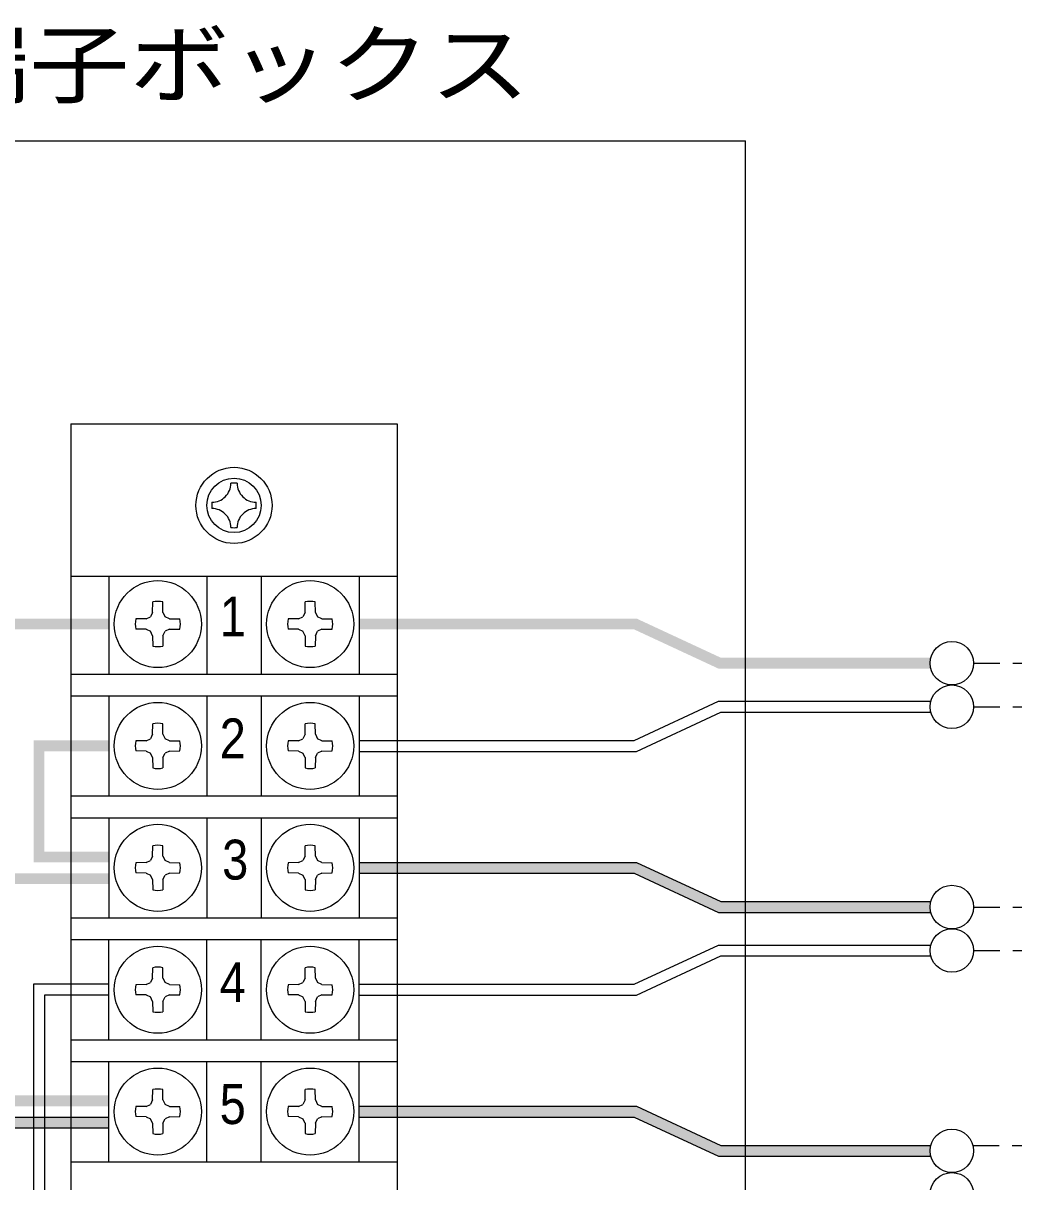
# Model space of a CAD drawing. Units: millimetres, scale not verified. Extents: x -1248 to 1240, y -219 to 343.
# Drawn here: x -145.2 to -54.1, y 129.5 to 236 of the extents above; entities that cross this region are included whole.
import ezdxf
from ezdxf.enums import TextEntityAlignment as Align

# ---------------------------------------------------------------- set-up
doc = ezdxf.new("R2010")
doc.units = ezdxf.units.MM
doc.header["$LTSCALE"] = 2
doc.linetypes.add('DASHED1', pattern=[1.8, 1.2, -0.6])
doc.layers.add('0-0', color=4, linetype='Continuous')
doc.styles.add('ＭＳ Ｐゴシック', font='')
doc.styles.get('ＭＳ Ｐゴシック').set_extended_font_data('MS PGothic')

msp = doc.modelspace()

# ---------------------------------------------------------------- linework, layer by layer
at = {"layer": '0-0', "color": 7}
for p, q in [((-238.785, 225.161), (-78.785, 225.161)), ((-78.785, 15.161), (-78.785, 225.161)), ((-140.785, 199.161), (-110.785, 199.161)), ((-140.785, 199.161), (-140.785, 95.961)), ((-110.785, 199.161), (-110.785, 95.961)), ((-114.285, 158.861), (-88.792, 158.861)), ((-81.271, 154.261), (-61.831, 154.261)), ((-89.013, 147.661), (-81.271, 151.261)), ((-81.271, 151.261), (-61.831, 151.261)), ((-114.285, 147.661), (-89.013, 147.661)), ((-114.285, 146.661), (-88.792, 146.661)), ((-114.285, 136.461), (-88.792, 136.461)), ((-150.106, 135.461), (-137.285, 135.461)), ((-149.106, 134.461), (-137.285, 134.461)), ((-81.271, 131.861), (-61.831, 131.861))]:
    msp.add_line(p, q, dxfattribs=at)
at = {"layer": '0-0'}
for p, q in [((-140.785, 185.161), (-110.785, 185.161)), ((-137.285, 185.161), (-137.285, 176.161)), ((-128.285, 185.161), (-128.285, 176.161)), ((-128.285, 185.161), (-128.285, 176.161)), ((-123.285, 185.161), (-123.285, 176.161)), ((-114.285, 185.161), (-114.285, 176.161)), ((-133.262, 181.832), (-133.248, 182.786)), ((-132.308, 181.832), (-132.322, 182.786)), ((-119.262, 181.832), (-119.248, 182.786)), ((-118.308, 181.832), (-118.322, 182.786)), ((-133.856, 181.238), (-134.81, 181.224)), ((-133.856, 181.238), (-133.451, 181.427)), ((-133.262, 181.832), (-133.451, 181.427)), ((-132.308, 181.832), (-132.119, 181.427)), ((-131.714, 181.238), (-132.119, 181.427)), ((-131.714, 181.238), (-130.76, 181.224)), ((-119.856, 181.238), (-120.81, 181.224)), ((-119.856, 181.238), (-119.451, 181.427)), ((-119.262, 181.832), (-119.451, 181.427)), ((-118.308, 181.832), (-118.119, 181.427)), ((-117.714, 181.238), (-118.119, 181.427)), ((-117.714, 181.238), (-116.76, 181.224)), ((-133.856, 180.284), (-134.81, 180.298)), ((-133.856, 180.284), (-133.451, 180.095)), ((-133.262, 179.69), (-133.451, 180.095)), ((-132.308, 179.69), (-132.119, 180.095)), ((-131.714, 180.284), (-132.119, 180.095)), ((-131.714, 180.284), (-130.76, 180.298)), ((-119.856, 180.284), (-120.81, 180.298)), ((-119.856, 180.284), (-119.451, 180.095)), ((-119.262, 179.69), (-119.451, 180.095)), ((-118.308, 179.69), (-118.119, 180.095)), ((-117.714, 180.284), (-118.119, 180.095)), ((-117.714, 180.284), (-116.76, 180.298)), ((-133.262, 179.69), (-133.248, 178.736)), ((-132.308, 179.69), (-132.322, 178.736)), ((-119.262, 179.69), (-119.248, 178.736)), ((-118.308, 179.69), (-118.322, 178.736)), ((-140.785, 176.161), (-110.785, 176.161)), ((-140.785, 174.161), (-110.785, 174.161)), ((-137.285, 174.161), (-137.285, 164.961)), ((-128.285, 174.161), (-128.285, 164.961)), ((-128.285, 174.161), (-128.285, 164.961)), ((-123.285, 174.161), (-123.285, 164.961)), ((-114.285, 174.161), (-114.285, 164.961)), ((-81.271, 173.661), (-61.831, 173.661)), ((-133.262, 170.632), (-133.248, 171.586)), ((-132.308, 170.632), (-132.322, 171.586)), ((-119.262, 170.632), (-119.248, 171.586)), ((-118.308, 170.632), (-118.322, 171.586)), ((-133.262, 170.632), (-133.451, 170.227)), ((-132.308, 170.632), (-132.119, 170.227)), ((-119.262, 170.632), (-119.451, 170.227)), ((-118.308, 170.632), (-118.119, 170.227)), ((-133.856, 170.038), (-134.81, 170.024)), ((-133.856, 170.038), (-133.451, 170.227)), ((-131.714, 170.038), (-132.119, 170.227)), ((-131.714, 170.038), (-130.76, 170.024)), ((-119.856, 170.038), (-120.81, 170.024)), ((-119.856, 170.038), (-119.451, 170.227)), ((-117.714, 170.038), (-118.119, 170.227)), ((-117.714, 170.038), (-116.76, 170.024)), ((-133.856, 169.084), (-134.81, 169.098)), ((-133.856, 169.084), (-133.451, 168.895)), ((-133.262, 168.49), (-133.451, 168.895)), ((-133.262, 168.49), (-133.248, 167.536)), ((-132.308, 168.49), (-132.322, 167.536)), ((-132.308, 168.49), (-132.119, 168.895)), ((-131.714, 169.084), (-132.119, 168.895)), ((-131.714, 169.084), (-130.76, 169.098)), ((-119.856, 169.084), (-120.81, 169.098)), ((-119.856, 169.084), (-119.451, 168.895)), ((-119.262, 168.49), (-119.451, 168.895)), ((-119.262, 168.49), (-119.248, 167.536)), ((-118.308, 168.49), (-118.322, 167.536)), ((-118.308, 168.49), (-118.119, 168.895)), ((-117.714, 169.084), (-118.119, 168.895)), ((-117.714, 169.084), (-116.76, 169.098)), ((-114.285, 169.061), (-88.792, 169.061)), ((-140.785, 164.961), (-110.785, 164.961)), ((-140.785, 162.961), (-110.785, 162.961)), ((-137.285, 162.961), (-137.285, 153.761)), ((-128.285, 162.961), (-128.285, 153.761)), ((-128.285, 162.961), (-128.285, 153.761)), ((-123.285, 162.961), (-123.285, 153.761)), ((-114.285, 162.961), (-114.285, 153.761)), ((-133.262, 159.432), (-133.248, 160.386)), ((-132.308, 159.432), (-132.322, 160.386)), ((-119.262, 159.432), (-119.248, 160.386)), ((-118.308, 159.432), (-118.322, 160.386)), ((-133.856, 158.838), (-134.81, 158.824)), ((-133.856, 158.838), (-133.451, 159.027)), ((-133.262, 159.432), (-133.451, 159.027)), ((-132.308, 159.432), (-132.119, 159.027)), ((-131.714, 158.838), (-132.119, 159.027)), ((-131.714, 158.838), (-130.76, 158.824)), ((-119.856, 158.838), (-120.81, 158.824)), ((-119.856, 158.838), (-119.451, 159.027)), ((-119.262, 159.432), (-119.451, 159.027)), ((-118.308, 159.432), (-118.119, 159.027)), ((-117.714, 158.838), (-118.119, 159.027)), ((-117.714, 158.838), (-116.76, 158.824)), ((-133.856, 157.884), (-134.81, 157.898)), ((-133.856, 157.884), (-133.451, 157.695)), ((-133.262, 157.29), (-133.451, 157.695)), ((-132.308, 157.29), (-132.119, 157.695)), ((-131.714, 157.884), (-132.119, 157.695)), ((-131.714, 157.884), (-130.76, 157.898)), ((-119.856, 157.884), (-120.81, 157.898)), ((-119.856, 157.884), (-119.451, 157.695)), ((-119.262, 157.29), (-119.451, 157.695)), ((-118.308, 157.29), (-118.119, 157.695)), ((-117.714, 157.884), (-118.119, 157.695)), ((-117.714, 157.884), (-116.76, 157.898)), ((-133.262, 157.29), (-133.248, 156.336)), ((-132.308, 157.29), (-132.322, 156.336)), ((-119.262, 157.29), (-119.248, 156.336)), ((-118.308, 157.29), (-118.322, 156.336)), ((-140.785, 153.761), (-110.785, 153.761)), ((-140.785, 151.761), (-110.785, 151.761)), ((-137.285, 142.561), (-137.285, 151.761)), ((-128.285, 142.561), (-128.285, 151.761)), ((-128.285, 142.561), (-128.285, 151.761)), ((-123.285, 142.561), (-123.285, 151.761)), ((-114.285, 142.561), (-114.285, 151.761)), ((-89.013, 147.661), (-81.271, 151.261)), ((-81.271, 151.261), (-61.831, 151.261)), ((-88.792, 146.661), (-81.05, 150.261)), ((-81.05, 150.261), (-61.831, 150.261)), ((-133.262, 148.232), (-133.248, 149.186)), ((-132.308, 148.232), (-132.322, 149.186)), ((-119.262, 148.232), (-119.248, 149.186)), ((-118.308, 148.232), (-118.322, 149.186)), ((-133.262, 148.232), (-133.451, 147.827)), ((-132.308, 148.232), (-132.119, 147.827)), ((-119.262, 148.232), (-119.451, 147.827)), ((-118.308, 148.232), (-118.119, 147.827)), ((-133.856, 147.638), (-134.81, 147.624)), ((-133.856, 147.638), (-133.451, 147.827)), ((-131.714, 147.638), (-132.119, 147.827)), ((-131.714, 147.638), (-130.76, 147.624)), ((-119.856, 147.638), (-120.81, 147.624)), ((-119.856, 147.638), (-119.451, 147.827)), ((-117.714, 147.638), (-118.119, 147.827)), ((-117.714, 147.638), (-116.76, 147.624)), ((-114.285, 147.661), (-89.013, 147.661)), ((-137.285, 146.661), (-143.202, 146.661)), ((-143.202, 146.661), (-143.202, 102.861)), ((-133.856, 146.684), (-134.81, 146.698)), ((-133.856, 146.684), (-133.451, 146.495)), ((-133.262, 146.09), (-133.451, 146.495)), ((-133.262, 146.09), (-133.248, 145.136)), ((-132.308, 146.09), (-132.322, 145.136)), ((-132.308, 146.09), (-132.119, 146.495)), ((-131.714, 146.684), (-132.119, 146.495)), ((-131.714, 146.684), (-130.76, 146.698)), ((-119.856, 146.684), (-120.81, 146.698)), ((-119.856, 146.684), (-119.451, 146.495)), ((-119.262, 146.09), (-119.451, 146.495)), ((-119.262, 146.09), (-119.248, 145.136)), ((-118.308, 146.09), (-118.322, 145.136)), ((-118.308, 146.09), (-118.119, 146.495)), ((-117.714, 146.684), (-118.119, 146.495)), ((-117.714, 146.684), (-116.76, 146.698)), ((-114.285, 146.661), (-88.792, 146.661)), ((-140.785, 142.561), (-110.785, 142.561)), ((-140.785, 140.561), (-110.785, 140.561)), ((-137.285, 131.361), (-137.285, 140.561)), ((-128.285, 131.361), (-128.285, 140.561)), ((-128.285, 131.361), (-128.285, 140.561)), ((-123.285, 131.361), (-123.285, 140.561)), ((-114.285, 131.361), (-114.285, 140.561)), ((-133.262, 137.032), (-133.248, 137.986)), ((-132.308, 137.032), (-132.322, 137.986)), ((-119.262, 137.032), (-119.248, 137.986)), ((-118.308, 137.032), (-118.322, 137.986)), ((-133.856, 136.438), (-134.81, 136.424)), ((-133.856, 136.438), (-133.451, 136.627)), ((-133.262, 137.032), (-133.451, 136.627)), ((-132.308, 137.032), (-132.119, 136.627)), ((-131.714, 136.438), (-132.119, 136.627)), ((-131.714, 136.438), (-130.76, 136.424)), ((-119.856, 136.438), (-120.81, 136.424)), ((-119.856, 136.438), (-119.451, 136.627)), ((-119.262, 137.032), (-119.451, 136.627)), ((-118.308, 137.032), (-118.119, 136.627)), ((-117.714, 136.438), (-118.119, 136.627)), ((-117.714, 136.438), (-116.76, 136.424)), ((-133.856, 135.484), (-134.81, 135.498)), ((-133.856, 135.484), (-133.451, 135.295)), ((-133.262, 134.89), (-133.451, 135.295)), ((-132.308, 134.89), (-132.119, 135.295)), ((-131.714, 135.484), (-132.119, 135.295)), ((-131.714, 135.484), (-130.76, 135.498)), ((-119.856, 135.484), (-120.81, 135.498)), ((-119.856, 135.484), (-119.451, 135.295)), ((-119.262, 134.89), (-119.451, 135.295)), ((-118.308, 134.89), (-118.119, 135.295)), ((-117.714, 135.484), (-118.119, 135.295)), ((-117.714, 135.484), (-116.76, 135.498)), ((-133.262, 134.89), (-133.248, 133.936)), ((-132.308, 134.89), (-132.322, 133.936)), ((-119.262, 134.89), (-119.248, 133.936)), ((-118.308, 134.89), (-118.322, 133.936)), ((-140.785, 131.361), (-110.785, 131.361))]:
    msp.add_line(p, q, dxfattribs=at)
at = {"layer": '0-0', "color": 7, "linetype": 'DASHED1'}
for p, q in [((-57.831, 177.161), (-12.079, 177.161)), ((-57.831, 173.161), (-12.079, 173.161)), ((-57.831, 154.761), (-12.079, 154.761)), ((-57.831, 150.761), (-12.079, 150.761)), ((-57.894, 132.861), (152.053, 132.861))]:
    msp.add_line(p, q, dxfattribs=at)
at = {"layer": '0-0'}
for points in [[(-114.285, 170.061), (-89.013, 170.061), (-81.271, 173.661)], [(-88.792, 169.061), (-81.05, 172.661), (-61.831, 172.661)], [(-137.285, 147.661), (-144.202, 147.661), (-144.202, 101.861)]]:
    msp.add_lwpolyline(points, dxfattribs=at)
at = {"layer": '0-0', "color": 7}
for points in [[(-88.792, 158.861), (-81.05, 155.261), (-61.831, 155.261)], [(-114.285, 157.861), (-89.013, 157.861), (-81.271, 154.261)], [(-88.792, 146.661), (-81.05, 150.261), (-61.831, 150.261)], [(-88.792, 136.461), (-81.05, 132.861), (-61.831, 132.861)], [(-114.285, 135.461), (-89.013, 135.461), (-81.271, 131.861)]]:
    msp.add_lwpolyline(points, dxfattribs=at)
at = {"layer": '0-0'}
for centre, radius in [((-125.785, 191.661), 3.5), ((-125.785, 191.661), 2.5), ((-125.785, 191.661), 2.5), ((-125.785, 191.661), 2.5), ((-132.785, 180.761), 4), ((-118.785, 180.761), 4), ((-132.785, 169.561), 4), ((-118.785, 169.561), 4), ((-132.785, 158.361), 4), ((-118.785, 158.361), 4), ((-132.785, 147.161), 4), ((-118.785, 147.161), 4), ((-132.785, 135.961), 4), ((-118.785, 135.961), 4)]:
    msp.add_circle(centre, radius, dxfattribs=at)
at = {"layer": '0-0', "color": 7}
for centre in [(-59.831, 177.161), (-59.831, 173.161), (-59.831, 154.761), (-59.831, 154.761), (-59.831, 150.761), (-59.831, 150.761), (-59.831, 132.361), (-59.831, 128.361)]:
    msp.add_circle(centre, 2, dxfattribs=at)
at = {"layer": '0-0'}
for centre, radius, start, end in [((-127.815, 193.691), 1.742, 269.99869, 0.0013), ((-125.785, 191.661), 2.05, 90, 98.06195), ((-125.785, 191.661), 2.05, 81.93803, 89.99998), ((-123.755, 193.691), 1.742, 179.99869, 270.0013), ((-125.785, 191.661), 2.05, 171.93803, 180), ((-125.785, 191.661), 2.05, 180, 188.06195), ((-125.785, 191.661), 2.05, 0, 8.06195), ((-125.785, 191.661), 2.05, 351.93803, 0), ((-127.815, 189.631), 1.742, 359.99869, 90.0013), ((-123.755, 189.631), 1.742, 89.99869, 180.0013), ((-125.785, 191.661), 2.05, 261.93803, 270), ((-125.785, 191.661), 2.05, 270, 278.06195), ((-132.785, 180.761), 2.077, 77.11888, 102.88113), ((-118.785, 180.761), 2.077, 77.11887, 102.88112), ((-132.785, 180.761), 2.077, 167.11888, 192.88113), ((-132.785, 180.761), 2.077, 347.11888, 12.88113), ((-118.785, 180.761), 2.077, 167.11887, 192.88112), ((-118.785, 180.761), 2.077, 347.11887, 12.88112), ((-132.785, 180.761), 2.077, 257.11888, 282.88113), ((-118.785, 180.761), 2.077, 257.11887, 282.88112), ((-132.785, 169.561), 2.077, 77.11888, 102.88113), ((-118.785, 169.561), 2.077, 77.11887, 102.88112), ((-132.785, 169.561), 2.077, 167.11888, 192.88113), ((-132.785, 169.561), 2.077, 347.11888, 12.88113), ((-118.785, 169.561), 2.077, 167.11887, 192.88112), ((-118.785, 169.561), 2.077, 347.11887, 12.88112), ((-132.785, 169.561), 2.077, 257.11888, 282.88113), ((-118.785, 169.561), 2.077, 257.11887, 282.88112), ((-132.785, 158.361), 2.077, 77.11888, 102.88113), ((-118.785, 158.361), 2.077, 77.11887, 102.88112), ((-132.785, 158.361), 2.077, 167.11888, 192.88113), ((-132.785, 158.361), 2.077, 347.11888, 12.88113), ((-118.785, 158.361), 2.077, 167.11887, 192.88112), ((-118.785, 158.361), 2.077, 347.11887, 12.88112), ((-132.785, 158.361), 2.077, 257.11888, 282.88113), ((-118.785, 158.361), 2.077, 257.11887, 282.88112), ((-132.785, 147.161), 2.077, 77.11887, 102.88112), ((-118.785, 147.161), 2.077, 77.11888, 102.88113), ((-132.785, 147.161), 2.077, 167.11887, 192.88112), ((-132.785, 147.161), 2.077, 347.11887, 12.88112), ((-118.785, 147.161), 2.077, 167.11888, 192.88113), ((-118.785, 147.161), 2.077, 347.11888, 12.88113), ((-132.785, 147.161), 2.077, 257.11887, 282.88112), ((-118.785, 147.161), 2.077, 257.11888, 282.88113), ((-132.785, 135.961), 2.077, 77.11887, 102.88112), ((-118.785, 135.961), 2.077, 77.11888, 102.88113), ((-132.785, 135.961), 2.077, 167.11887, 192.88112), ((-132.785, 135.961), 2.077, 347.11887, 12.88112), ((-118.785, 135.961), 2.077, 167.11888, 192.88113), ((-118.785, 135.961), 2.077, 347.11888, 12.88113), ((-132.785, 135.961), 2.077, 257.11887, 282.88112), ((-118.785, 135.961), 2.077, 257.11888, 282.88113)]:
    msp.add_arc(centre, radius, start, end, dxfattribs=at)
at = {"layer": '0-0', "color": 1}
msp.add_solid([(-137.285, 181.261), (-137.285, 180.261), (-156.285, 181.261), (-155.285, 180.261)], dxfattribs=at)
at = {"layer": '0-0', "color": 7}
for points in [[(-114.285, 181.261), (-114.285, 180.261), (-89.013, 180.261)], [(-88.792, 181.261), (-114.285, 181.261), (-89.013, 180.261)], [(-88.792, 181.261), (-89.013, 180.261), (-81.271, 176.661)], [(-81.271, 176.661), (-81.05, 177.661), (-88.792, 181.261)], [(-81.271, 176.661), (-61.831, 176.661), (-61.831, 177.661)], [(-81.271, 176.661), (-61.831, 177.661), (-81.05, 177.661)], [(-88.792, 158.861), (-114.285, 158.861), (-89.013, 157.861)], [(-114.285, 158.861), (-114.285, 157.861), (-89.013, 157.861)], [(-114.285, 158.861), (-114.285, 157.861), (-89.013, 157.861)], [(-88.792, 158.861), (-114.285, 158.861), (-89.013, 157.861)], [(-88.792, 158.861), (-89.013, 157.861), (-81.271, 154.261)], [(-88.792, 158.861), (-89.013, 157.861), (-81.271, 154.261)], [(-81.271, 154.261), (-81.05, 155.261), (-88.792, 158.861)], [(-81.271, 154.261), (-81.05, 155.261), (-88.792, 158.861)], [(-153.106, 157.861), (-152.106, 156.861), (-137.285, 157.861), (-137.285, 156.861)], [(-81.271, 154.261), (-61.831, 154.261), (-61.831, 155.261)], [(-81.271, 154.261), (-61.831, 155.261), (-81.05, 155.261)], [(-81.271, 154.261), (-61.831, 154.261), (-61.831, 155.261)], [(-81.271, 154.261), (-61.831, 155.261), (-81.05, 155.261)], [(-159.285, 136.461), (-137.285, 136.461), (-137.285, 137.461)], [(-159.285, 136.461), (-137.285, 137.461), (-158.285, 137.461)], [(-114.285, 136.461), (-114.285, 135.461), (-89.013, 135.461)], [(-88.792, 136.461), (-114.285, 136.461), (-89.013, 135.461)], [(-88.792, 136.461), (-89.013, 135.461), (-81.271, 131.861)], [(-81.271, 131.861), (-81.05, 132.861), (-88.792, 136.461)], [(-137.285, 134.461), (-137.285, 135.461), (-150.106, 135.461)], [(-150.106, 135.461), (-149.106, 134.461), (-137.285, 134.461)], [(-81.271, 131.861), (-61.831, 131.861), (-61.831, 132.861)], [(-81.271, 131.861), (-61.831, 132.861), (-81.05, 132.861)]]:
    msp.add_solid(points, dxfattribs=at)
at = {"layer": '0-0', "color": 254}
for points in [[(-144.202, 170.061), (-144.202, 158.861), (-143.202, 169.061)], [(-137.285, 169.061), (-137.285, 170.061), (-144.202, 170.061)], [(-144.202, 170.061), (-143.202, 169.061), (-137.285, 169.061)], [(-144.202, 158.861), (-143.202, 159.861), (-143.202, 169.061)], [(-144.202, 158.861), (-137.285, 158.861), (-137.285, 159.861)], [(-144.202, 158.861), (-137.285, 159.861), (-143.202, 159.861)]]:
    msp.add_solid(points, dxfattribs=at)

# ---------------------------------------------------------------- texts
at = {"layer": '0-0', "color": 7, "style": 'ＭＳ Ｐゴシック', "width": 1.15}
msp.add_text('ソーラー+循環 端子ボックス', height=5.865, dxfattribs=at).set_placement((-216.601, 227.488), align=Align.BOTTOM_LEFT)
at = {"layer": '0-0', "style": 'ＭＳ Ｐゴシック', "width": 0.9}
for s, p in [('1', (-127.1, 178.519)), ('2', (-127.1, 167.319)), ('3', (-126.874, 156.182)), ('4', (-127.1, 144.919)), ('5', (-127.1, 133.719))]:
    msp.add_text(s, height=3.666, dxfattribs=at).set_placement(p, align=Align.BOTTOM_LEFT)

doc.saveas('drawing.dxf')
